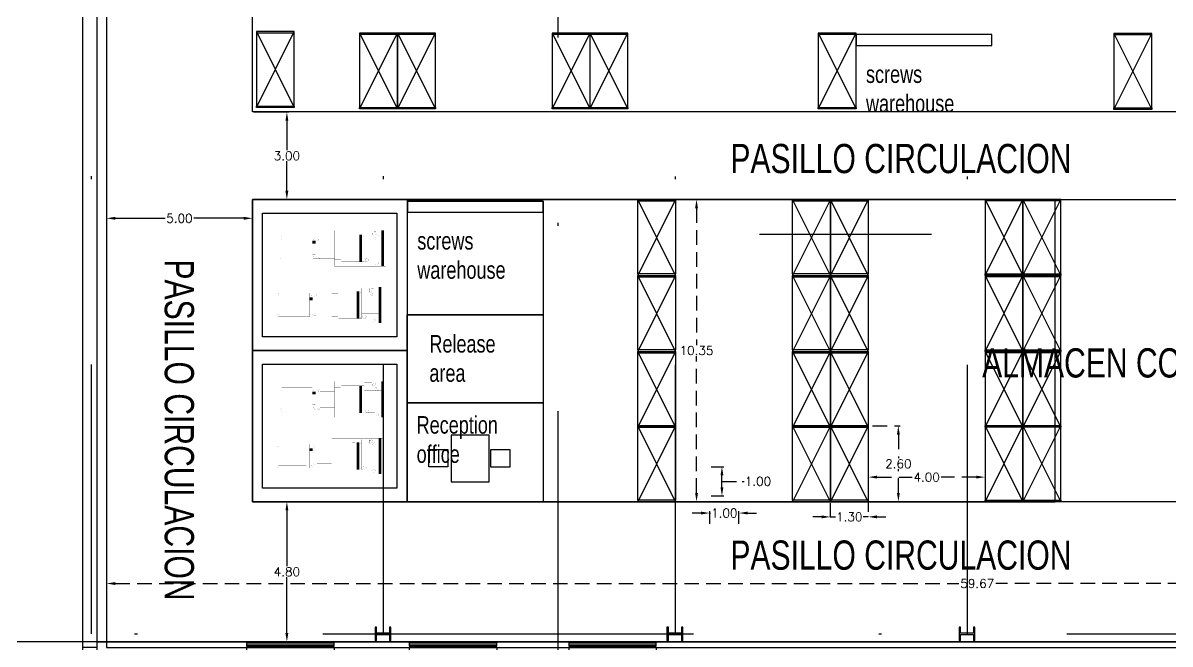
# Model space of a CAD drawing. Header units: millimetres. Extents: x 1309 to 1714, y 898 to 1242.
# Drawn here: x 1377.89 to 1417.19, y 1153.06 to 1174.33 of the extents above; entities that cross this region are included whole.
import ezdxf

# ---------------------------------------------------------------- set-up
doc = ezdxf.new("R2010")
doc.units = ezdxf.units.MM
doc.linetypes.add('DASHDOT', pattern=[25.4, 12.7, -6.35, 0, -6.35])
doc.linetypes.add('DASHED2', pattern=[0.375, 0.25, -0.125])
for name, color, linetype in [('1- 2', 223, 'Continuous'), ('1- muro de carga', 5, 'Continuous'), ('DIM GENERAL', 1, 'Continuous'), ('ejes', 140, 'DASHDOT'), ('LINEA LIMITE DE ZONIFICACION', 2, 'Continuous'), ('LINEA PROYECCION', 1, 'DASHED2')]:
    doc.layers.add(name, color=color, linetype=linetype)
doc.styles.add('ARRAY BASE$0$Standard', font='arial.ttf')
doc.styles.get("Standard").update_dxf_attribs({"font": 'arial.ttf'})
doc.styles.add('TEXTO GENERAL', font='swissc.ttf', dxfattribs={"width": 0.9, "height": 1})
doc.styles.add('TEXTOS', font='romans.shx')
doc.dimstyles.new('DIM-75P', dxfattribs={"dimtxt": 0.3, "dimasz": 0.3, "dimexe": 0.0675, "dimexo": 0.0468, "dimgap": 0.0375, "dimtad": 0, "dimtih": 1, "dimtoh": 1, "dimzin": 0, "dimdsep": 46, "dimtxsty": 'TEXTOS', "dimcen": 0.3, "dimclrd": 1, "dimclre": 1, "dimclrt": 2, "dimadec": 0, "dimazin": 0, "dimtfac": 1, "dimtmove": 1, "dimatfit": 3, "dimldrblk": 'flecha', "dimfxl": 0.045, "dimtolj": 1, "dimtzin": 0, "dimlwd": -1, "dimlwe": -1, "dimarcsym": 0})

# ---------------------------------------------------------------- blocks, each defined once
blk = doc.blocks.new('malla1x1')
at = {"color": 1, "linetype": 'Continuous', "ltscale": 0.01}
blk.add_lwpolyline([(80.173, 79.605), (0, 79.605), (0, 0), (101.556, 0)], close=True, dxfattribs=at)
blk = doc.blocks.new('planta conjunto')
blk.add_lwpolyline([(60.277, 79.803), (60.75, 79.803), (60.75, 0), (60.277, 0)], close=True)
blk.add_lwpolyline([(60.277, 79.803), (60.75, 79.803), (60.75, 0), (60.277, 0)], close=True)
at = {"layer": '1- 2', "lineweight": 25}
for points in [[(70.782, 0.502), (70.332, 0.502), (70.332, 0.699), (70.284, 0.699), (70.284, 0.249), (70.332, 0.249), (70.332, 0.454), (70.782, 0.454), (70.782, 0.249), (70.822, 0.249), (70.822, 0.699), (70.782, 0.699), (70.782, 0.502)], [(70.782, 0.502), (70.332, 0.502), (70.332, 0.699), (70.284, 0.699), (70.284, 0.249), (70.332, 0.249), (70.332, 0.454), (70.782, 0.454), (70.782, 0.249), (70.822, 0.249), (70.822, 0.699), (70.782, 0.699), (70.782, 0.502)], [(80.782, 0.502), (80.332, 0.502), (80.332, 0.699), (80.284, 0.699), (80.284, 0.249), (80.332, 0.249), (80.332, 0.454), (80.782, 0.454), (80.782, 0.249), (80.829, 0.249), (80.829, 0.699), (80.782, 0.699), (80.782, 0.502)], [(80.782, 0.502), (80.332, 0.502), (80.332, 0.699), (80.284, 0.699), (80.284, 0.249), (80.332, 0.249), (80.332, 0.454), (80.782, 0.454), (80.782, 0.249), (80.829, 0.249), (80.829, 0.699), (80.782, 0.699), (80.782, 0.502)], [(90.79, 0.502), (90.34, 0.502), (90.34, 0.699), (90.292, 0.699), (90.292, 0.249), (90.34, 0.249), (90.34, 0.454), (90.79, 0.454), (90.79, 0.249), (90.837, 0.249), (90.837, 0.699), (90.79, 0.699), (90.79, 0.502)], [(90.79, 0.502), (90.34, 0.502), (90.34, 0.699), (90.292, 0.699), (90.292, 0.249), (90.34, 0.249), (90.34, 0.454), (90.79, 0.454), (90.79, 0.249), (90.837, 0.249), (90.837, 0.699), (90.79, 0.699), (90.79, 0.502)]]:
    blk.add_lwpolyline(points, dxfattribs=at)
at = {"layer": '1- muro de carga', "lineweight": 25}
blk.add_lwpolyline([(6.09, 0.197), (0.197, 0.197), (0.197, 79.803), (140.923, 79.803), (162.306, 0.197), (7.291, 0.197)], dxfattribs=at)
at = {"layer": 'ejes'}
for p, q in [((60.555, 86.2), (60.555, 0.474)), ((70.562, 86.2), (70.562, 0.474)), ((80.562, 86.192), (80.562, 0.474)), ((90.57, 86.192), (90.57, 0.474)), ((76.545, 84.599), (76.545, -1.127)), ((-8.01, 0.474), (162.449, 0.474))]:
    blk.add_line(p, q, dxfattribs=at)
blk.add_blockref('malla1x1', (60.75, 0.197))
blk = doc.blocks.new('ARRAY BASE$0$Rack madera')
for p, q in [((0.002, 0.002), (0.002, 1.302)), ((0.002, 1.302), (0.052, 1.302)), ((2.602, 1.302), (0.002, 0.002)), ((0.002, 1.302), (2.602, 0.002)), ((2.552, 1.302), (0.052, 1.302)), ((0.052, 1.302), (0.052, 0.002)), ((2.552, 0.002), (2.552, 1.302)), ((2.602, 1.302), (2.552, 1.302)), ((2.602, 0.002), (2.602, 1.302)), ((0.052, 0.002), (0.002, 0.002)), ((0.052, 0.002), (2.552, 0.002)), ((2.552, 0.002), (2.602, 0.002))]:
    blk.add_line(p, q)
blk = doc.blocks.new('*D52')
at = {"layer": 'Defpoints', "color": 0, "ltscale": 0.01, "transparency": 16777216}
for p in [(1.5, 1.243), (-1.5, 0.15), (1.5, 0.15)]:
    blk.add_point(p, dxfattribs=at)
at = {"layer": 'DIM GENERAL', "color": 1, "ltscale": 0.01, "transparency": 16777216}
for p, q in [((-1.5, 0.197), (-1.5, 1.31)), ((-1.4, 1.243), (-0.138, 1.243)), ((1.4, 1.243), (0.137, 1.243)), ((1.5, 0.197), (1.5, 1.31))]:
    blk.add_line(p, q, dxfattribs=at)
for points in [[(-1.4, 1.226), (-1.4, 1.26), (-1.5, 1.243)], [(1.4, 1.226), (1.4, 1.26), (1.5, 1.243)]]:
    blk.add_solid(points, dxfattribs=at)
at = {"layer": 'DIM GENERAL', "color": 2, "ltscale": 0.01, "transparency": 16777216, "insert": (0, 1.243), "char_height": 0.2, "attachment_point": 5, "rotation": 90, "style": 'TEXTOS'}
blk.add_mtext('\\A1;3.00', dxfattribs=at)
blk = doc.blocks.new('flecha')
at = {"ltscale": 6}
for points in [[(-0.02, 0.03), (-0.11, 0.13), (-0.12, 0.05), (-0.12, 0.21)], [(-0.02, -0.03), (-0.11, -0.13), (-0.12, -0.05), (-0.12, -0.21)]]:
    blk.add_hatch(color=256, dxfattribs=at).paths.add_polyline_path(points)
for p, q in [((0.01, -0.02), (-0.14, 0.24)), ((0.01, 0.02), (-0.14, -0.24)), ((-0.13, 0.24), (-0.13, 0.03)), ((-0.13, 0.03), (-0.1, 0.12)), ((0, 0), (-0.1, 0.12)), ((0, 0), (-0.1, -0.12)), ((-0.13, -0.02), (-0.13, -0.24)), ((-0.13, -0.02), (-0.1, -0.12))]:
    blk.add_line(p, q, dxfattribs=at)
for points in [[(-0.02, 0.03), (-0.11, 0.13), (-0.12, 0.05), (-0.12, 0.21)], [(-0.02, -0.03), (-0.11, -0.13), (-0.12, -0.05), (-0.12, -0.21)]]:
    blk.add_lwpolyline(points, close=True, dxfattribs=at)
blk = doc.blocks.new('ARRAY BASE$0$MONTACARGA 1')
at = {"lineweight": 100, "const_width": 0.00187}
for points in [[(9782.598, 92.797), (9782.598, 92.835), (9780.327, 92.835), (9780.327, 92.535), (9781.063, 92.535)], [(9780.28, 92.589), (9780.28, 91.777)], [(9780.564, 92.452), (9781.063, 92.452)], [(9781.033, 92.449), (9781.033, 91.917)], [(9782.714, 92.486), (9782.091, 92.486), (9782.091, 91.88), (9782.714, 91.88)], [(9780.411, 91.97), (9780.308, 91.97)], [(9782.598, 91.57), (9782.598, 91.532), (9780.327, 91.532), (9780.327, 91.832), (9781.063, 91.832)], [(9780.564, 91.916), (9781.063, 91.916)], [(9782.149, 91.842), (9782.437, 91.842), (9782.437, 91.721), (9782.149, 91.721)]]:
    blk.add_lwpolyline(points, dxfattribs=at)
for points in [[(9782.817, 91.57), (9782.817, 92.796), (9781.064, 92.796), (9781.064, 91.57)], [(9781.777, 92.648), (9781.856, 92.648), (9781.856, 92.797), (9781.777, 92.797)], [(9782.087, 92.749), (9782.351, 92.749), (9782.351, 92.619), (9782.087, 92.619)], [(9782.088, 92.646), (9781.302, 92.646), (9781.302, 91.719), (9782.088, 91.719)], [(9782.422, 92.747), (9782.401, 92.705), (9782.354, 92.705), (9782.354, 92.652), (9782.437, 92.652), (9782.486, 92.747)], [(9781.777, 91.569), (9781.856, 91.569), (9781.856, 91.718), (9781.777, 91.718)]]:
    blk.add_lwpolyline(points, close=True, dxfattribs=at)
at = {"lineweight": 100}
for points in [[(9782.714, 92.796), (9782.714, 91.57)], [(9780.411, 92.396), (9780.308, 92.396)], [(9781.969, 91.719), (9781.969, 92.646)]]:
    blk.add_lwpolyline(points, dxfattribs=at)
for points in [[(9780.205, 92.589, 0.00187, 0.00187, 0), (9780.205, 91.777, 0.00187, 0.00187, 0), (9780.306, 91.777, 0.00187, 0.00187, 0), (9780.306, 92.589, 0.00187, 0.00187, 0), (9779.265, 92.589, 0.00187, 0.00187, 0.414), (9779.217, 92.542, 0.00187, 0.00187, 0.414), (9779.265, 92.494, 0.00187, 0.00187, 0), (9780.205, 92.494, 0, 0, 0)], [(9780.411, 92.445, 0.00187, 0.00187, 0), (9780.308, 92.445, 0.00187, 0.00187, 0), (9780.308, 92.347, 0.00187, 0.00187, 0), (9780.411, 92.347, 0, 0, 0)], [(9780.411, 91.921, 0.00187, 0.00187, 0), (9780.411, 92.445, 0.00187, 0.00187, 0), (9780.492, 92.445, 0.00187, 0.00187, 0), (9780.492, 91.921, 0.00187, 0.00187, 0), (9780.308, 91.921, 0.00187, 0.00187, 0), (9780.308, 92.018, 0.00187, 0.00187, 0), (9780.411, 92.018, 0, 0, 0)], [(9781.277, 92.577, 0.00187, 0.00187, 0), (9781.063, 92.577, 0.00187, 0.00187, 0), (9781.063, 92.627, 0.00187, 0.00187, 0), (9781.277, 92.627, 0, 0, 0), (9781.277, 91.738, 0, 0, 0)], [(9781.277, 91.788, 0.00187, 0.00187, 0), (9781.063, 91.788, 0.00187, 0.00187, 0), (9781.063, 91.738, 0.00187, 0.00187, 0), (9781.953, 91.738, 0.00187, 0.00187, 0), (9781.953, 92.627, 0.00187, 0.00187, 0), (9781.277, 92.627, 0, 0, 0)]]:
    blk.add_lwpolyline(points, format="xyseb", dxfattribs=at)
at = {"lineweight": 100, "const_width": 0.00187}
for points in [[(9780.331, 91.922), (9780.335, 91.879, 0.134), (9780.447, 91.832), (9780.54, 91.836, 0.259), (9780.564, 91.869), (9780.564, 92.502, 0.388), (9780.527, 92.535, 0.001), (9780.447, 92.535, 0.071), (9780.415, 92.531, 0.105), (9780.331, 92.485), (9780.331, 92.445)], [(9781.968, 92.626), (9782.042, 92.626, -0.413), (9782.065, 92.599, -0.362), (9782.042, 92.58), (9781.968, 92.58)], [(9780.203, 91.871), (9779.262, 91.871, 0.414214), (9779.215, 91.824, 0.414), (9779.262, 91.777), (9780.203, 91.777)], [(9781.968, 91.785), (9782.042, 91.785, -0.412), (9782.065, 91.757, -0.362), (9782.042, 91.738), (9781.968, 91.738)], [(9782.145, 91.838, 0.256), (9782.114, 91.777, 0.256), (9782.149, 91.723)], [(9782.222, 91.728, 0.233), (9782.248, 91.785, 0.238), (9782.218, 91.837)]]:
    blk.add_lwpolyline(points, format="xyb", dxfattribs=at)
for points in [[(9780.511, 92.452, 0.413), (9780.533, 92.474, 0.415), (9780.511, 92.495, 0.414), (9780.489, 92.474, 0.414)], [(9782.512, 92.491, 0.325), (9782.57, 92.571, 0.414), (9782.486, 92.655, 0.414), (9782.402, 92.571, 0.414)], [(9782.502, 92.541, 0.275), (9782.52, 92.575, 0.381), (9782.482, 92.605, 0.381), (9782.452, 92.567, 0.381)], [(9780.489, 91.894, 0.414), (9780.511, 91.872, 0.414), (9780.533, 91.894, 0.414), (9780.511, 91.915, 0.414)], [(9782.181, 91.73, 0.414), (9782.233, 91.781, 0.414), (9782.181, 91.833, 0.414), (9782.13, 91.781, 0.414)], [(9782.523, 91.614, 0.414), (9782.573, 91.663, 0.414), (9782.523, 91.713, 0.414), (9782.473, 91.663, 0.414)]]:
    blk.add_lwpolyline(points, format="xyb", close=True, dxfattribs=at)
blk = doc.blocks.new('*D99')
at = {"layer": 'Defpoints', "color": 0, "ltscale": 0.01, "transparency": 16777216}
for p in [(1380.749, 1168.26), (1385.749, 1168.286), (1380.749, 1167.643)]:
    blk.add_point(p, dxfattribs=at)
at = {"layer": 'DIM GENERAL', "color": 1, "ltscale": 0.01, "transparency": 16777216}
for p, q in [((1380.749, 1168.213), (1380.749, 1167.576)), ((1385.749, 1168.239), (1385.749, 1167.576)), ((1381.049, 1167.643), (1382.755, 1167.643)), ((1385.449, 1167.643), (1383.744, 1167.643))]:
    blk.add_line(p, q, dxfattribs=at)
for points in [[(1381.049, 1167.693), (1381.049, 1167.593), (1380.749, 1167.643)], [(1385.449, 1167.693), (1385.449, 1167.593), (1385.749, 1167.643)]]:
    blk.add_solid(points, dxfattribs=at)
at = {"layer": 'DIM GENERAL', "color": 2, "ltscale": 0.01, "transparency": 16777216, "insert": (1383.249, 1167.643), "char_height": 0.3, "attachment_point": 5, "style": 'TEXTOS'}
blk.add_mtext('\\A1;5.00', dxfattribs=at)
blk = doc.blocks.new('*D100')
at = {"layer": 'Defpoints', "color": 0, "ltscale": 0.01, "transparency": 16777216}
for p in [(1385.749, 1157.936), (1385.749, 1153.133), (1386.93, 1153.133)]:
    blk.add_point(p, dxfattribs=at)
at = {"layer": 'LINEA LIMITE DE ZONIFICACION', "color": 1, "ltscale": 0.01, "transparency": 16777216}
for p, q in [((1385.796, 1157.936), (1386.998, 1157.936)), ((1386.93, 1157.636), (1386.93, 1155.722)), ((1386.93, 1153.433), (1386.93, 1155.347)), ((1385.796, 1153.133), (1386.998, 1153.133))]:
    blk.add_line(p, q, dxfattribs=at)
for points in [[(1386.88, 1157.636), (1386.98, 1157.636), (1386.93, 1157.936)], [(1386.88, 1153.433), (1386.98, 1153.433), (1386.93, 1153.133)]]:
    blk.add_solid(points, dxfattribs=at)
at = {"layer": 'LINEA LIMITE DE ZONIFICACION', "color": 2, "ltscale": 0.01, "transparency": 16777216, "insert": (1386.93, 1155.535), "char_height": 0.3, "attachment_point": 5, "style": 'TEXTOS'}
blk.add_mtext('\\A1;4.80', dxfattribs=at)
blk = doc.blocks.new('*D110')
at = {"layer": 'Defpoints', "color": 0, "ltscale": 0.01, "transparency": 16777216}
for p in [(1385.749, 1171.286), (1386.93, 1171.286), (1385.749, 1168.286)]:
    blk.add_point(p, dxfattribs=at)
at = {"layer": 'LINEA LIMITE DE ZONIFICACION', "color": 1, "ltscale": 0.01, "transparency": 16777216}
for p, q in [((1385.796, 1171.286), (1386.998, 1171.286)), ((1386.93, 1170.986), (1386.93, 1169.973)), ((1386.93, 1168.586), (1386.93, 1169.598)), ((1385.796, 1168.286), (1386.998, 1168.286))]:
    blk.add_line(p, q, dxfattribs=at)
for points in [[(1386.88, 1170.986), (1386.98, 1170.986), (1386.93, 1171.286)], [(1386.88, 1168.586), (1386.98, 1168.586), (1386.93, 1168.286)]]:
    blk.add_solid(points, dxfattribs=at)
at = {"layer": 'LINEA LIMITE DE ZONIFICACION', "color": 2, "ltscale": 0.01, "transparency": 16777216, "insert": (1386.93, 1169.786), "char_height": 0.3, "attachment_point": 5, "style": 'TEXTOS'}
blk.add_mtext('\\A1;3.00', dxfattribs=at)
blk = doc.blocks.new('*D115')
at = {"layer": 'Defpoints', "color": 0, "ltscale": 2, "transparency": 16777216}
for p in [(1402.417, 1157.547), (1401.417, 1157.133), (1402.417, 1157.133)]:
    blk.add_point(p, dxfattribs=at)
at = {"layer": 'LINEA PROYECCION', "color": 1, "ltscale": 2, "transparency": 16777216}
for p, q in [((1401.117, 1157.547), (1400.817, 1157.547)), ((1401.417, 1157.18), (1401.417, 1157.614)), ((1401.417, 1157.547), (1401.444, 1157.547)), ((1402.417, 1157.547), (1402.391, 1157.547)), ((1402.417, 1157.18), (1402.417, 1157.614)), ((1402.717, 1157.547), (1403.017, 1157.547))]:
    blk.add_line(p, q, dxfattribs=at)
for points in [[(1401.117, 1157.597), (1401.117, 1157.497), (1401.417, 1157.547)], [(1402.717, 1157.597), (1402.717, 1157.497), (1402.417, 1157.547)]]:
    blk.add_solid(points, dxfattribs=at)
at = {"layer": 'LINEA PROYECCION', "color": 2, "ltscale": 2, "transparency": 16777216, "insert": (1401.917, 1157.547), "char_height": 0.3, "attachment_point": 5, "style": 'TEXTOS'}
blk.add_mtext('\\A1;1.00', dxfattribs=at)
blk = doc.blocks.new('*D116')
at = {"layer": 'Defpoints', "color": 0, "ltscale": 2, "transparency": 16777216}
for p in [(1401.417, 1159.133), (1401.836, 1159.133), (1401.417, 1158.133)]:
    blk.add_point(p, dxfattribs=at)
at = {"layer": 'LINEA PROYECCION', "color": 1, "ltscale": 2, "transparency": 16777216}
for p, q in [((1401.464, 1159.133), (1401.904, 1159.133)), ((1401.836, 1158.433), (1401.836, 1158.833)), ((1401.836, 1158.633), (1402.523, 1158.633)), ((1402.523, 1158.633), (1402.598, 1158.633)), ((1401.464, 1158.133), (1401.904, 1158.133))]:
    blk.add_line(p, q, dxfattribs=at)
for points in [[(1401.786, 1158.833), (1401.886, 1158.833), (1401.836, 1159.133)], [(1401.786, 1158.433), (1401.886, 1158.433), (1401.836, 1158.133)]]:
    blk.add_solid(points, dxfattribs=at)
at = {"layer": 'LINEA PROYECCION', "color": 2, "ltscale": 2, "transparency": 16777216, "insert": (1403.071, 1158.633), "char_height": 0.3, "attachment_point": 5, "style": 'TEXTOS'}
blk.add_mtext('\\A1;1.00', dxfattribs=at)
blk = doc.blocks.new('*D105')
at = {"layer": 'Defpoints', "color": 0, "ltscale": 2, "transparency": 16777216}
for p in [(1380.749, 1157.936), (1440.417, 1157.936), (1380.749, 1155.133)]:
    blk.add_point(p, dxfattribs=at)
at = {"layer": 'LINEA PROYECCION', "color": 1, "ltscale": 2, "transparency": 16777216}
for p, q in [((1380.749, 1157.889), (1380.749, 1155.066)), ((1440.417, 1157.889), (1440.417, 1155.066)), ((1381.049, 1155.133), (1409.946, 1155.133)), ((1440.117, 1155.133), (1411.221, 1155.133))]:
    blk.add_line(p, q, dxfattribs=at)
for points in [[(1381.049, 1155.183), (1381.049, 1155.083), (1380.749, 1155.133)], [(1440.117, 1155.183), (1440.117, 1155.083), (1440.417, 1155.133)]]:
    blk.add_solid(points, dxfattribs=at)
at = {"layer": 'LINEA PROYECCION', "color": 2, "ltscale": 2, "transparency": 16777216, "insert": (1410.583, 1155.133), "char_height": 0.3, "attachment_point": 5, "style": 'TEXTOS'}
blk.add_mtext('\\A1;59.67', dxfattribs=at)
blk = doc.blocks.new('*D106')
at = {"layer": 'Defpoints', "color": 0, "ltscale": 2, "transparency": 16777216}
for p in [(1406.849, 1159.133), (1410.85, 1159.236), (1410.85, 1158.778)]:
    blk.add_point(p, dxfattribs=at)
at = {"layer": 'LINEA PROYECCION', "color": 1, "ltscale": 2, "transparency": 16777216}
for p, q in [((1406.849, 1159.086), (1406.849, 1158.711)), ((1410.85, 1159.189), (1410.85, 1158.711)), ((1407.149, 1158.778), (1408.355, 1158.778)), ((1410.55, 1158.778), (1409.344, 1158.778))]:
    blk.add_line(p, q, dxfattribs=at)
for points in [[(1407.149, 1158.828), (1407.149, 1158.728), (1406.849, 1158.778)], [(1410.55, 1158.828), (1410.55, 1158.728), (1410.85, 1158.778)]]:
    blk.add_solid(points, dxfattribs=at)
at = {"layer": 'LINEA PROYECCION', "color": 2, "ltscale": 2, "transparency": 16777216, "insert": (1408.85, 1158.778), "char_height": 0.3, "attachment_point": 5, "style": 'TEXTOS'}
blk.add_mtext('\\A1;4.00', dxfattribs=at)
blk = doc.blocks.new('*D107')
at = {"layer": 'Defpoints', "color": 0, "ltscale": 2, "transparency": 16777216}
for p in [(1405.549, 1157.936), (1406.849, 1158.133), (1406.849, 1157.416)]:
    blk.add_point(p, dxfattribs=at)
at = {"layer": 'LINEA PROYECCION', "color": 1, "ltscale": 2, "transparency": 16777216}
for p, q in [((1405.549, 1157.889), (1405.549, 1157.348)), ((1406.849, 1158.086), (1406.849, 1157.348)), ((1405.249, 1157.416), (1404.949, 1157.416)), ((1405.549, 1157.416), (1405.726, 1157.416)), ((1406.849, 1157.416), (1406.673, 1157.416)), ((1407.149, 1157.416), (1407.449, 1157.416))]:
    blk.add_line(p, q, dxfattribs=at)
for points in [[(1405.249, 1157.466), (1405.249, 1157.366), (1405.549, 1157.416)], [(1407.149, 1157.466), (1407.149, 1157.366), (1406.849, 1157.416)]]:
    blk.add_solid(points, dxfattribs=at)
at = {"layer": 'LINEA PROYECCION', "color": 2, "ltscale": 2, "transparency": 16777216, "insert": (1406.199, 1157.416), "char_height": 0.3, "attachment_point": 5, "style": 'TEXTOS'}
blk.add_mtext('\\A1;1.30', dxfattribs=at)
blk = doc.blocks.new('*D108')
at = {"layer": 'Defpoints', "color": 0, "ltscale": 2, "transparency": 16777216}
for p in [(1406.199, 1160.536), (1406.199, 1157.936), (1407.88, 1157.936)]:
    blk.add_point(p, dxfattribs=at)
at = {"layer": 'LINEA PROYECCION', "color": 1, "ltscale": 2, "transparency": 16777216}
for p, q in [((1406.246, 1160.536), (1407.947, 1160.536)), ((1407.88, 1160.236), (1407.88, 1159.423)), ((1407.88, 1158.236), (1407.88, 1159.048)), ((1406.246, 1157.936), (1407.947, 1157.936))]:
    blk.add_line(p, q, dxfattribs=at)
for points in [[(1407.83, 1160.236), (1407.93, 1160.236), (1407.88, 1160.536)], [(1407.83, 1158.236), (1407.93, 1158.236), (1407.88, 1157.936)]]:
    blk.add_solid(points, dxfattribs=at)
at = {"layer": 'LINEA PROYECCION', "color": 2, "ltscale": 2, "transparency": 16777216, "insert": (1407.88, 1159.236), "char_height": 0.3, "attachment_point": 5, "style": 'TEXTOS'}
blk.add_mtext('\\A1;2.60', dxfattribs=at)
blk = doc.blocks.new('*D109')
at = {"layer": 'Defpoints', "color": 0, "ltscale": 2, "transparency": 16777216}
for p in [(1399.599, 1168.286), (1399.599, 1157.936), (1400.965, 1157.936)]:
    blk.add_point(p, dxfattribs=at)
at = {"layer": 'LINEA PROYECCION', "color": 1, "ltscale": 2, "transparency": 16777216}
for p, q in [((1399.646, 1168.286), (1401.033, 1168.286)), ((1400.965, 1167.986), (1400.965, 1163.298)), ((1400.965, 1158.236), (1400.965, 1162.923)), ((1399.646, 1157.936), (1401.033, 1157.936))]:
    blk.add_line(p, q, dxfattribs=at)
for points in [[(1400.915, 1167.986), (1401.015, 1167.986), (1400.965, 1168.286)], [(1400.915, 1158.236), (1401.015, 1158.236), (1400.965, 1157.936)]]:
    blk.add_solid(points, dxfattribs=at)
at = {"layer": 'LINEA PROYECCION', "color": 2, "ltscale": 2, "transparency": 16777216, "insert": (1400.965, 1163.111), "char_height": 0.3, "attachment_point": 5, "style": 'TEXTOS'}
blk.add_mtext('\\A1;10.35', dxfattribs=at)
blk = doc.blocks.new('ARRAY BASE$0$PUERTA TRANSICION')
at = {"color": 1}
for points in [[(-1.5, 0), (1.5, 0), (1.5, 0.15), (-1.5, 0.15)], [(1.5, 0.05), (1.5, 0.1), (-1.5, 0.1), (-1.5, 0.05)]]:
    blk.add_lwpolyline(points, close=True, dxfattribs=at)
at = {"color": 2, "ltscale": 0.01, "insert": (0.263, 1.323), "char_height": 0.2, "attachment_point": 1, "rotation": 90}
blk.add_mtext_dynamic_manual_height_columns('H=3.00', width=0.44515, gutter_width=12.5, heights=[0], dxfattribs=at)
at = {"insert": (-0.529, 0.563), "char_height": 0.2, "attachment_point": 1, "style": 'ARRAY BASE$0$Standard'}
blk.add_mtext_dynamic_manual_height_columns('\\pxqc;PUERTA', width=1.32555, gutter_width=13.918, heights=[0.278], dxfattribs=at)
at = {"layer": 'DIM GENERAL', "ltscale": 0.01}
dim = blk.add_linear_dim(base=(1.5, 1.243), p1=(-1.5, 0.15), p2=(1.5, 0.15), angle=180, dimstyle='DIM-75P', dxfattribs=at)
dim.commit()
dim.dimension.update_dxf_attribs({"geometry": '*D52', "text_midpoint": (0, 1.243)})

msp = doc.modelspace()

# ---------------------------------------------------------------- linework, layer by layer
for p, q in [((1385.74948, 1171.28577), (1385.74948, 1226.2924)), ((1419.20101, 1171.28577), (1385.74948, 1171.28577)), ((1395.71241, 1158.13148), (1395.71241, 1157.93147))]:
    msp.add_line(p, q)
for points in [[(1385.74948, 1232.93578), (1385.74948, 1232.93578), (1380.74948, 1232.93578), (1380.74948, 1152.93578)], [(1385.74948, 1171.28577), (1385.74948, 1226.2924)], [(1386.0966, 1167.8177), (1390.70236, 1167.8177), (1390.70236, 1163.57885), (1386.0966, 1163.57885), (1386.0966, 1167.8177)], [(1386.0966, 1162.6427), (1390.70236, 1162.6427), (1390.70236, 1158.40385), (1386.0966, 1158.40385), (1386.0966, 1162.6427)]]:
    msp.add_lwpolyline(points)
for points in [[(1380.74948, 1152.93578), (1440.7495, 1152.93578), (1440.7495, 1232.93578), (1380.74948, 1232.93578)], [(1379.94377, 1232.7146), (1380.41737, 1232.7146), (1380.41737, 1152.77235), (1379.94377, 1152.77235)], [(1411.08486, 1173.93855), (1406.4366, 1173.93855), (1406.4366, 1173.56179), (1411.08486, 1173.56179)], [(1440.74946, 1157.93577), (1385.74948, 1157.93577), (1385.74948, 1168.28577), (1440.74946, 1168.28577)], [(1391.04949, 1163.11077), (1385.74948, 1163.11077), (1385.74948, 1168.28577), (1391.04949, 1168.28577)], [(1385.74948, 1157.93577), (1413.24947, 1157.93577), (1413.24947, 1168.28577), (1385.74948, 1168.28577)], [(1395.7121, 1164.33972), (1391.06167, 1164.33972), (1391.06167, 1168.23159), (1395.7121, 1168.23159)], [(1395.7119, 1168.23159), (1391.06364, 1168.23159), (1391.06364, 1167.85483), (1395.7119, 1167.85483)], [(1395.71225, 1161.32348), (1391.04952, 1161.32348), (1391.04952, 1164.33972), (1395.71225, 1164.33972)], [(1385.74948, 1163.11077), (1391.04949, 1163.11077), (1391.04949, 1157.93578), (1385.74948, 1157.93578)], [(1395.71241, 1157.93578), (1391.04949, 1157.93578), (1391.04949, 1161.32325), (1395.71241, 1161.32325)], [(1392.56324, 1158.61203), (1393.86324, 1158.61203), (1393.86324, 1160.21203), (1392.56324, 1160.21203)], [(1391.79227, 1159.72763), (1392.44227, 1159.72763), (1392.44227, 1159.12763), (1391.79227, 1159.12763)], [(1394.56439, 1159.12002), (1393.91439, 1159.12002), (1393.91439, 1159.72002), (1394.56439, 1159.72002)]]:
    msp.add_lwpolyline(points, close=True)
at = {"layer": '1- muro de carga', "lineweight": 25}
msp.add_line((1409.01696, 1167.09024), (1403.12438, 1167.09024), dxfattribs=at)
msp.add_lwpolyline([(1325.7573, 1153.13325), (1319.86472, 1153.13325), (1319.86472, 1232.7383), (1460.58996, 1232.7383), (1481.97323, 1153.13326), (1326.95795, 1153.13326)], dxfattribs=at)

# ---------------------------------------------------------------- block references
for name, p in [('planta conjunto', (1319.66725, 1152.93578)), ('ARRAY BASE$0$MONTACARGA 1', (-8392.5028, 1074.43309)), ('ARRAY BASE$0$MONTACARGA 1', (-8392.60073, 1072.49088)), ('ARRAY BASE$0$MONTACARGA 1', (-8392.5028, 1069.25809)), ('ARRAY BASE$0$MONTACARGA 1', (-8392.60073, 1067.31588))]:
    msp.add_blockref(name, p)
for name, p, rotation in [('ARRAY BASE$0$Rack madera', (1387.18719, 1171.43634), 90), ('ARRAY BASE$0$Rack madera', (1390.72213, 1171.38635), 90), ('ARRAY BASE$0$Rack madera', (1392.02216, 1171.38635), 90), ('ARRAY BASE$0$Rack madera', (1397.32216, 1171.38635), 90), ('ARRAY BASE$0$Rack madera', (1398.6165, 1171.38634), 90), ('ARRAY BASE$0$Rack madera', (1406.43647, 1171.38645), 90), ('ARRAY BASE$0$Rack madera', (1416.56805, 1171.37264), 90), ('ARRAY BASE$0$PUERTA TRANSICION', (1387.04652, 1153.13578), 180), ('ARRAY BASE$0$PUERTA TRANSICION', (1392.6197, 1153.13578), 180), ('ARRAY BASE$0$PUERTA TRANSICION', (1398.08768, 1153.13578), 180)]:
    msp.add_blockref(name, p, dxfattribs=dict(rotation=rotation))
at = {"lineweight": 211, "xscale": -1, "rotation": 270}
for p in [(1398.94766, 1165.68367), (1404.24766, 1165.68367), (1405.54768, 1165.68367), (1398.94766, 1163.08367), (1404.24766, 1163.08367), (1405.54767, 1163.08367), (1398.94765, 1160.48367), (1404.24765, 1160.48367), (1405.54767, 1160.48367), (1398.94765, 1157.93367), (1404.24765, 1157.93367), (1405.54767, 1157.93367)]:
    msp.add_blockref('ARRAY BASE$0$Rack madera', p, dxfattribs=at)
at = {"lineweight": 211, "rotation": 90}
for p in [(1412.15134, 1165.68367), (1413.45136, 1165.68367), (1412.15135, 1163.08367), (1413.45136, 1163.08367), (1412.15135, 1160.48367), (1413.45137, 1160.48367), (1412.15135, 1157.93367), (1413.45137, 1157.93367)]:
    msp.add_blockref('ARRAY BASE$0$Rack madera', p, dxfattribs=at)

# ---------------------------------------------------------------- texts
at = {"char_height": 0.6, "attachment_point": 1, "style": 'TEXTO GENERAL'}
for s, insert in [('screws warehouse', (1406.77097, 1172.87931)), ('screws warehouse', (1391.398, 1167.17234)), ('Release area', (1391.81167, 1163.64307)), ('Reception\\P office', (1391.37502, 1160.8669))]:
    msp.add_mtext_dynamic_manual_height_columns(s, width=0.6, gutter_width=12.5, heights=[4.34109], dxfattribs=dict(at, insert=insert))
at = {"layer": 'LINEA LIMITE DE ZONIFICACION', "ltscale": 0.01, "style": 'TEXTO GENERAL', "width": 0.9}
for s, p in [('PASILLO CIRCULACION', (1402.12501, 1169.19056)), ('ALMACEN CORIAN Y MADERA', (1410.75047, 1162.19056)), ('PASILLO CIRCULACION', (1402.12501, 1155.60629))]:
    msp.add_text(s, height=1, dxfattribs=at).set_placement(p)
msp.add_text('PASILLO CIRCULACION', height=1, rotation=270, dxfattribs=at).set_placement((1382.74538, 1166.23354))

# ---------------------------------------------------------------- dimensions: what is measured, and where the dimension line sits
at = {"layer": 'DIM GENERAL', "ltscale": 0.01}
dim = msp.add_linear_dim(base=(1380.74948, 1167.64302), p1=(1385.74948, 1168.28577), p2=(1380.74948, 1168.25968), dimstyle='DIM-75P', dxfattribs=at)
dim.commit()
dim.dimension.update_dxf_attribs({"geometry": '*D99', "text_midpoint": (1383.24948, 1167.64302)})
at = {"layer": 'LINEA LIMITE DE ZONIFICACION', "ltscale": 0.01}
for base, p1, p2, picture, middle in [((1386.93024, 1171.28577), (1385.74948, 1168.28577), (1385.74948, 1171.28577), '*D110', (1386.93024, 1169.78577)), ((1386.93025, 1153.13326), (1385.74948, 1157.93577), (1385.74949, 1153.13326), '*D100', (1386.93025, 1155.53451))]:
    dim = msp.add_linear_dim(base=base, p1=p1, p2=p2, angle=90, dimstyle='DIM-75P', dxfattribs=at)
    dim.commit()
    dim.dimension.update_dxf_attribs({"geometry": picture, "text_midpoint": middle})
at = {"layer": 'LINEA PROYECCION', "ltscale": 2}
for base, p1, p2, picture, middle in [((1400.96517, 1157.93578), (1399.59949, 1168.28577), (1399.59948, 1157.93578), '*D109', (1400.96517, 1163.11077)), ((1407.87951, 1157.93577), (1406.1995, 1160.53578), (1406.1995, 1157.93577), '*D108', (1407.87951, 1159.23577)), ((1401.83641, 1159.13326), (1401.41737, 1158.13326), (1401.41737, 1159.13326), '*D116', (1402.63516, 1158.63326))]:
    dim = msp.add_linear_dim(base=base, p1=p1, p2=p2, angle=90, dimstyle='DIM-75P', dxfattribs=at)
    dim.commit()
    dim.dimension.update_dxf_attribs({"geometry": picture, "text_midpoint": middle})
for base, p1, p2, picture, middle in [((1410.84952, 1158.77819), (1406.8495, 1159.13326), (1410.84952, 1159.23578), '*D106', (1408.84951, 1158.77819)), ((1380.74948, 1155.13326), (1440.41737, 1157.93577), (1380.74948, 1157.93577), '*D105', (1410.58342, 1155.13326)), ((1406.8495, 1157.41584), (1405.54948, 1157.93577), (1406.8495, 1158.13326), '*D107', (1406.19949, 1157.41584)), ((1402.41737, 1157.547), (1401.41737, 1157.13326), (1402.41737, 1157.13326), '*D115', (1401.91737, 1157.547))]:
    dim = msp.add_linear_dim(base=base, p1=p1, p2=p2, dimstyle='DIM-75P', dxfattribs=at)
    dim.commit()
    dim.dimension.update_dxf_attribs({"geometry": picture, "text_midpoint": middle})

doc.saveas('drawing.dxf')
